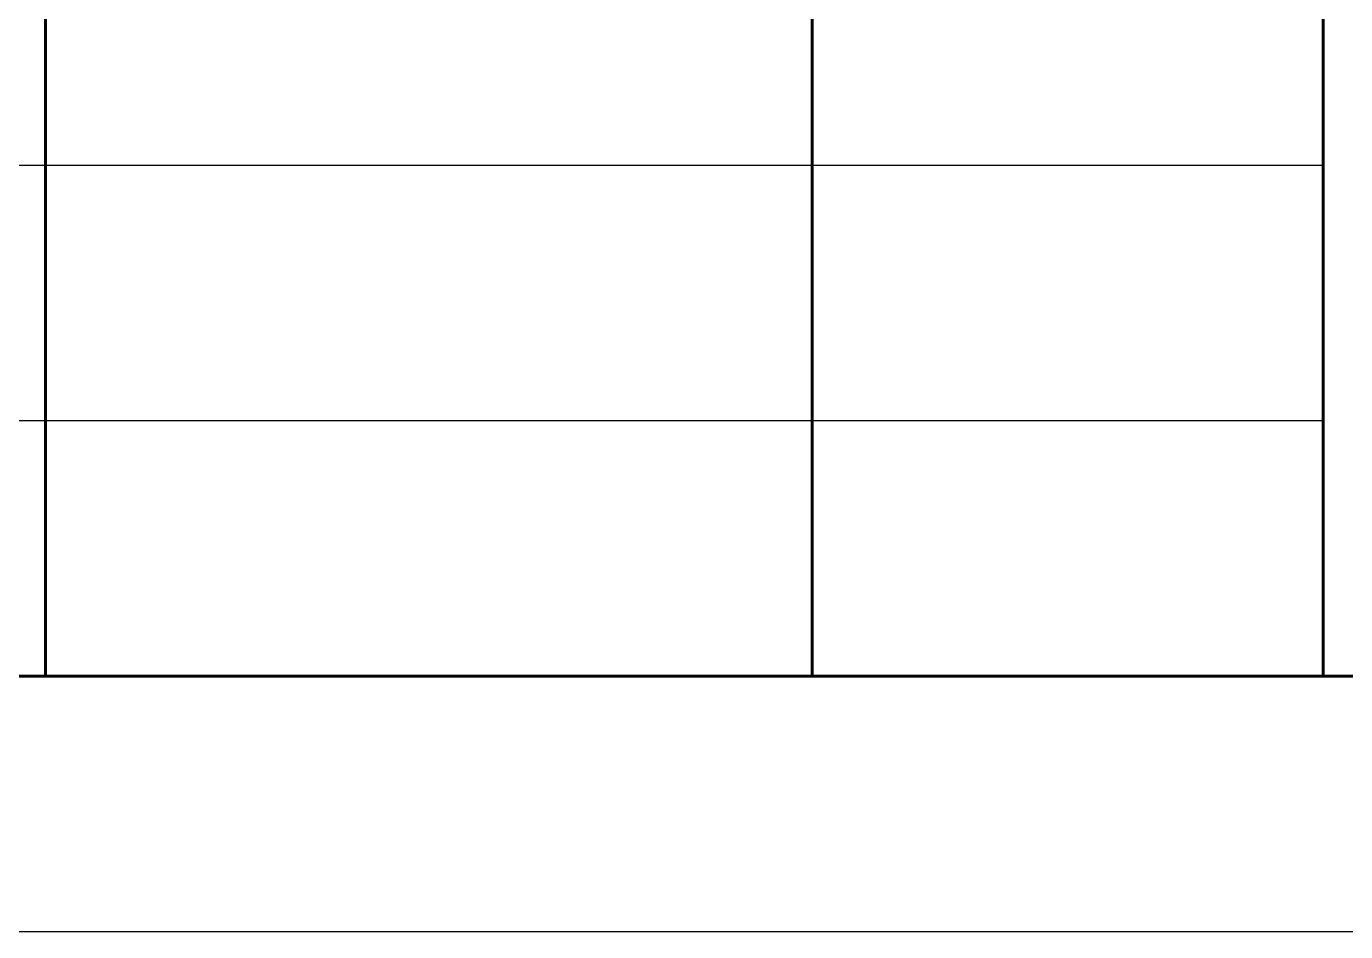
# Paper-space layout 'A4 Ф3' of a CAD drawing. Header units: millimetres. Extents: x 1 to 211, y 1 to 298.
# Drawn here: x 60.63 to 86.44, y 1 to 18.72 of the extents above; entities that cross this region are included whole.
import ezdxf

# ---------------------------------------------------------------- set-up
doc = ezdxf.new("R2010")
doc.units = ezdxf.units.MM
doc.layers.add('FORMAT', color=7, linetype='Continuous')

# ---------------------------------------------------------------- blocks, each defined once
blk = doc.blocks.new('ОСНОВН_Л1_Ф3_ГОСТ')
at = {"layer": 'FORMAT', "linetype": 'Continuous', "lineweight": 60}
for p, q in [((-145, 0), (-145, 55)), ((-130, 0), (-130, 55)), ((-120, 0), (-120, 55))]:
    blk.add_line(p, q, dxfattribs=at)
at = {"layer": 'FORMAT', "linetype": 'Continuous', "lineweight": 25}
for p, q in [((-185, 10), (-120, 10)), ((-185, 5), (-120, 5))]:
    blk.add_line(p, q, dxfattribs=at)
at = {"layer": 'FORMAT', "lineweight": 25, "ltscale": 100}
blk.add_lwpolyline([(-185, 0), (0, 7.276e-12), (0, 55)], dxfattribs=at)

psp = doc.layouts.new('A4 Ф3')

# ---------------------------------------------------------------- linework, layer by layer
at = {"layer": 'FORMAT', "linetype": 'Continuous', "lineweight": 25}
psp.add_lwpolyline([(1, 1), (211, 1), (211, 298), (1, 298)], close=True, dxfattribs=at)
at = {"layer": 'FORMAT', "linetype": 'Continuous', "lineweight": 60}
psp.add_lwpolyline([(21, 6), (206, 6), (206, 293), (21, 293)], close=True, dxfattribs=at)

# ---------------------------------------------------------------- block references
at = {"layer": 'FORMAT'}
psp.add_blockref('ОСНОВН_Л1_Ф3_ГОСТ', (206, 6), dxfattribs=at)

doc.saveas('drawing.dxf')
